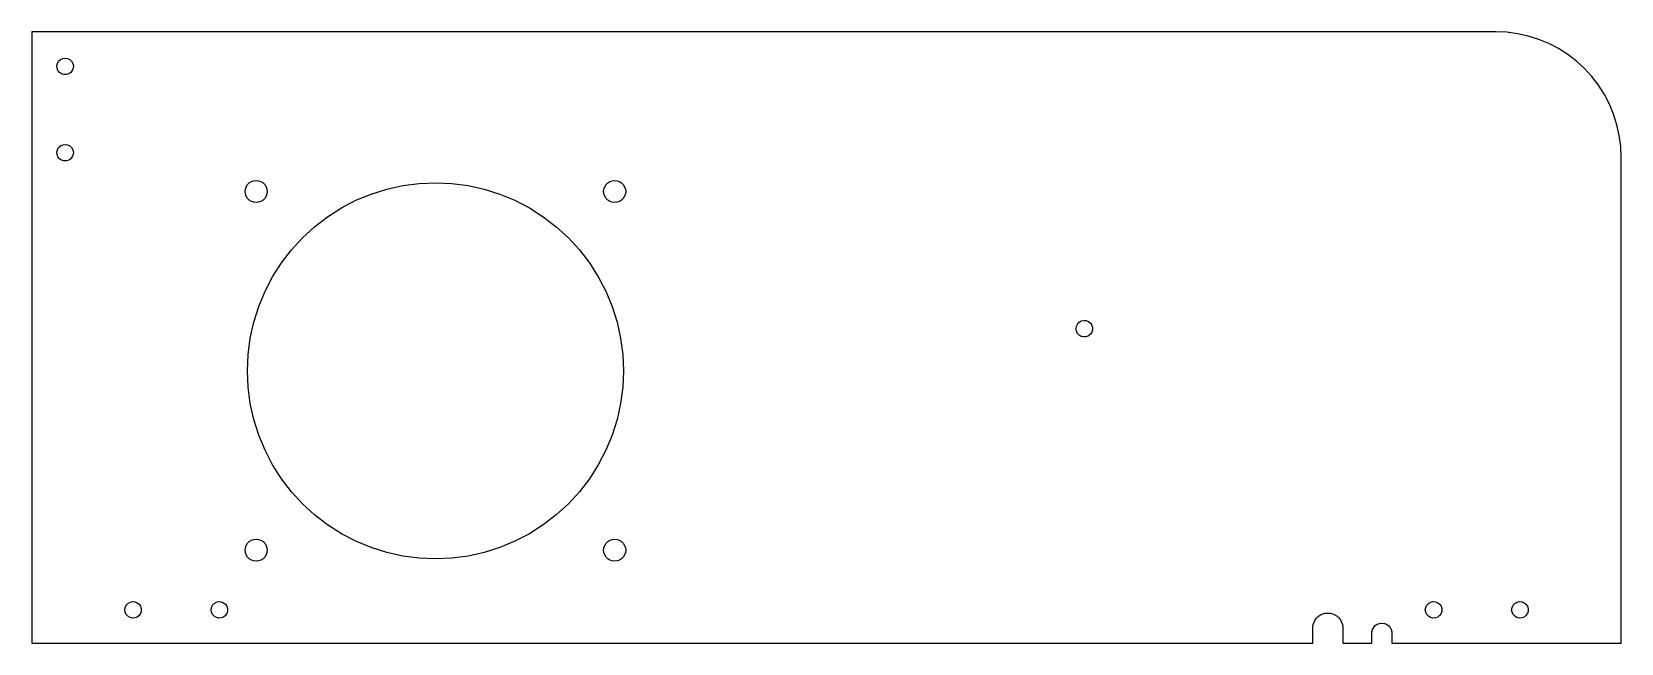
# Model space of a CAD drawing. Header units: metres. Extents: x 0 to 317, y 0 to 122.
import ezdxf

# ---------------------------------------------------------------- set-up
doc = ezdxf.new("R2010")
doc.units = ezdxf.units.M

msp = doc.modelspace()

# ---------------------------------------------------------------- linework, layer by layer
for p, q in [((292, 121.88), (0, 121.88)), ((0, 121.88), (0, 0)), ((294.179, 121.785), (292, 121.88)), ((296.341, 121.5), (294.179, 121.785)), ((298.47, 121.028), (296.341, 121.5)), ((300.551, 120.372), (298.47, 121.028)), ((302.565, 119.538), (300.551, 120.372)), ((304.5, 118.531), (302.565, 119.538)), ((306.339, 117.359), (304.5, 118.531)), ((308.07, 116.031), (306.339, 117.359)), ((5.00461, 115.103), (5.11406, 115.583)), ((5.04137, 114.613), (5.00461, 115.103)), ((5.22106, 114.155), (5.04137, 114.613)), ((5.11406, 115.583), (5.35998, 116.009)), ((5.52771, 113.77), (5.22106, 114.155)), ((5.35998, 116.009), (5.72052, 116.343)), ((5.72052, 116.343), (6.16365, 116.557)), ((6.16365, 116.557), (6.65, 116.63)), ((6.65, 116.63), (7.13635, 116.557)), ((7.13635, 116.557), (7.57948, 116.343)), ((7.57948, 116.343), (7.94002, 116.009)), ((8.07894, 114.155), (7.77228, 113.77)), ((7.94002, 116.009), (8.18594, 115.583)), ((8.25863, 114.613), (8.07894, 114.155)), ((8.18594, 115.583), (8.29539, 115.103)), ((8.29539, 115.103), (8.25863, 114.613)), ((309.678, 114.558), (308.07, 116.031)), ((311.151, 112.95), (309.678, 114.558)), ((5.93409, 113.493), (5.52771, 113.77)), ((6.40408, 113.348), (5.93409, 113.493)), ((6.89592, 113.348), (6.40408, 113.348)), ((7.36591, 113.493), (6.89592, 113.348)), ((7.77228, 113.77), (7.36591, 113.493)), ((312.479, 111.219), (311.151, 112.95)), ((313.651, 109.38), (312.479, 111.219)), ((314.658, 107.445), (313.651, 109.38)), ((315.492, 105.431), (314.658, 107.445)), ((316.148, 103.35), (315.492, 105.431)), ((316.62, 101.221), (316.148, 103.35)), ((5.00461, 97.8833), (5.11406, 98.3628)), ((5.11406, 98.3628), (5.35998, 98.7888)), ((5.35998, 98.7888), (5.72052, 99.1233)), ((5.72052, 99.1233), (6.16365, 99.3367)), ((6.16365, 99.3367), (6.65, 99.41)), ((6.65, 99.41), (7.13635, 99.3367)), ((7.13635, 99.3367), (7.57948, 99.1233)), ((7.57948, 99.1233), (7.94002, 98.7888)), ((7.94002, 98.7888), (8.18594, 98.3628)), ((8.18594, 98.3628), (8.29539, 97.8833)), ((316.905, 99.0589), (316.62, 101.221)), ((317, 96.88), (316.905, 99.0589)), ((5.04137, 97.3928), (5.00461, 97.8833)), ((5.22106, 96.935), (5.04137, 97.3928)), ((5.52771, 96.5505), (5.22106, 96.935)), ((5.93409, 96.2734), (5.52771, 96.5505)), ((6.40408, 96.1284), (5.93409, 96.2734)), ((6.89592, 96.1284), (6.40408, 96.1284)), ((7.36591, 96.2734), (6.89592, 96.1284)), ((7.77228, 96.5505), (7.36591, 96.2734)), ((8.07894, 96.935), (7.77228, 96.5505)), ((8.25863, 97.3928), (8.07894, 96.935)), ((8.29539, 97.8833), (8.25863, 97.3928)), ((317, 0), (317, 96.88)), ((43.3783, 91.77), (43.7955, 92.0321)), ((43.7955, 92.0321), (44.2605, 92.1948)), ((44.2605, 92.1948), (44.75, 92.25)), ((44.75, 92.25), (45.2395, 92.1948)), ((45.2395, 92.1948), (45.7045, 92.0321)), ((45.7045, 92.0321), (46.1217, 91.77)), ((114.878, 91.77), (115.295, 92.0321)), ((115.295, 92.0321), (115.76, 92.1948)), ((115.76, 92.1948), (116.25, 92.25)), ((116.25, 92.25), (116.74, 92.1948)), ((116.74, 92.1948), (117.205, 92.0321)), ((117.205, 92.0321), (117.622, 91.77)), ((42.55, 90.05), (42.6052, 90.5395)), ((42.6052, 89.5605), (42.55, 90.05)), ((42.6052, 90.5395), (42.7679, 91.0045)), ((42.7679, 89.0955), (42.6052, 89.5605)), ((42.7679, 91.0045), (43.03, 91.4217)), ((43.03, 88.6783), (42.7679, 89.0955)), ((43.03, 91.4217), (43.3783, 91.77)), ((46.1217, 91.77), (46.47, 91.4217)), ((46.47, 91.4217), (46.7321, 91.0045)), ((46.7321, 89.0955), (46.47, 88.6783)), ((46.7321, 91.0045), (46.8948, 90.5395)), ((46.8948, 89.5605), (46.7321, 89.0955)), ((46.8948, 90.5395), (46.95, 90.05)), ((46.95, 90.05), (46.8948, 89.5605)), ((64.6518, 88.2865), (67.6742, 89.5385)), ((67.6742, 89.5385), (70.7943, 90.5222)), ((70.7943, 90.5222), (73.9882, 91.2303)), ((73.9882, 91.2303), (77.2317, 91.6573)), ((77.2317, 91.6573), (80.5, 91.8)), ((80.5, 91.8), (83.7683, 91.6573)), ((83.7683, 91.6573), (87.0118, 91.2303)), ((87.0118, 91.2303), (90.2057, 90.5222)), ((90.2057, 90.5222), (93.3258, 89.5385)), ((93.3258, 89.5385), (96.3482, 88.2865)), ((114.05, 90.05), (114.105, 90.5395)), ((114.105, 89.5605), (114.05, 90.05)), ((114.105, 90.5395), (114.268, 91.0045)), ((114.268, 89.0955), (114.105, 89.5605)), ((114.268, 91.0045), (114.53, 91.4217)), ((114.53, 88.6783), (114.268, 89.0955)), ((114.53, 91.4217), (114.878, 91.77)), ((117.622, 91.77), (117.97, 91.4217)), ((117.97, 91.4217), (118.232, 91.0045)), ((118.232, 89.0955), (117.97, 88.6783)), ((118.232, 91.0045), (118.395, 90.5395)), ((118.395, 89.5605), (118.232, 89.0955)), ((118.395, 90.5395), (118.45, 90.05)), ((118.45, 90.05), (118.395, 89.5605)), ((43.3783, 88.33), (43.03, 88.6783)), ((43.7955, 88.0679), (43.3783, 88.33)), ((44.2605, 87.9052), (43.7955, 88.0679)), ((44.75, 87.85), (44.2605, 87.9052)), ((45.2395, 87.9052), (44.75, 87.85)), ((45.7045, 88.0679), (45.2395, 87.9052)), ((46.1217, 88.33), (45.7045, 88.0679)), ((46.47, 88.6783), (46.1217, 88.33)), ((58.9909, 85.0182), (61.75, 86.776)), ((61.75, 86.776), (64.6518, 88.2865)), ((96.3482, 88.2865), (99.25, 86.776)), ((99.25, 86.776), (102.009, 85.0182)), ((114.878, 88.33), (114.53, 88.6783)), ((115.295, 88.0679), (114.878, 88.33)), ((115.76, 87.9052), (115.295, 88.0679)), ((116.25, 87.85), (115.76, 87.9052)), ((116.74, 87.9052), (116.25, 87.85)), ((117.205, 88.0679), (116.74, 87.9052)), ((117.622, 88.33), (117.205, 88.0679)), ((117.97, 88.6783), (117.622, 88.33)), ((53.9835, 80.8165), (56.3955, 83.0267)), ((56.3955, 83.0267), (58.9909, 85.0182)), ((102.009, 85.0182), (104.605, 83.0267)), ((104.605, 83.0267), (107.017, 80.8165)), ((51.7733, 78.4045), (53.9835, 80.8165)), ((107.017, 80.8165), (109.227, 78.4045)), ((49.7818, 75.8091), (51.7733, 78.4045)), ((109.227, 78.4045), (111.218, 75.8091)), ((46.5135, 70.1482), (48.024, 73.05)), ((48.024, 73.05), (49.7818, 75.8091)), ((111.218, 75.8091), (112.976, 73.05)), ((112.976, 73.05), (114.487, 70.1482)), ((45.2615, 67.1258), (46.5135, 70.1482)), ((114.487, 70.1482), (115.738, 67.1258)), ((44.2778, 64.0057), (45.2615, 67.1258)), ((115.738, 67.1258), (116.722, 64.0057)), ((43.5697, 60.8118), (44.2778, 64.0057)), ((116.722, 64.0057), (117.43, 60.8118)), ((208.346, 63.1863), (208.559, 63.6295)), ((208.559, 63.6295), (208.894, 63.99)), ((208.894, 63.99), (209.319, 64.2359)), ((209.319, 64.2359), (209.799, 64.3454)), ((209.799, 64.3454), (210.289, 64.3086)), ((210.289, 64.3086), (210.747, 64.1289)), ((210.747, 64.1289), (211.132, 63.8223)), ((211.132, 63.8223), (211.409, 63.4159)), ((211.409, 63.4159), (211.554, 62.9459)), ((43.1427, 57.5683), (43.5697, 60.8118)), ((117.43, 60.8118), (117.857, 57.5683)), ((208.272, 62.7), (208.346, 63.1863)), ((208.346, 62.2137), (208.272, 62.7)), ((208.559, 61.7705), (208.346, 62.2137)), ((208.894, 61.41), (208.559, 61.7705)), ((209.319, 61.1641), (208.894, 61.41)), ((209.799, 61.0546), (209.319, 61.1641)), ((210.289, 61.0914), (209.799, 61.0546)), ((210.747, 61.2711), (210.289, 61.0914)), ((211.132, 61.5777), (210.747, 61.2711)), ((211.409, 61.9841), (211.132, 61.5777)), ((211.554, 62.4541), (211.409, 61.9841)), ((211.554, 62.9459), (211.554, 62.4541)), ((43, 54.3), (43.1427, 57.5683)), ((117.857, 57.5683), (118, 54.3)), ((43.1427, 51.0317), (43, 54.3)), ((118, 54.3), (117.857, 51.0317)), ((43.5697, 47.7882), (43.1427, 51.0317)), ((117.857, 51.0317), (117.43, 47.7882)), ((44.2778, 44.5943), (43.5697, 47.7882)), ((117.43, 47.7882), (116.722, 44.5943)), ((45.2615, 41.4742), (44.2778, 44.5943)), ((116.722, 44.5943), (115.738, 41.4742)), ((46.5135, 38.4518), (45.2615, 41.4742)), ((115.738, 41.4742), (114.487, 38.4518)), ((48.024, 35.55), (46.5135, 38.4518)), ((114.487, 38.4518), (112.976, 35.55)), ((49.7818, 32.7909), (48.024, 35.55)), ((112.976, 35.55), (111.218, 32.7909)), ((51.7733, 30.1955), (49.7818, 32.7909)), ((111.218, 32.7909), (109.227, 30.1955)), ((53.9835, 27.7835), (51.7733, 30.1955)), ((109.227, 30.1955), (107.017, 27.7835)), ((56.3955, 25.5733), (53.9835, 27.7835)), ((58.9909, 23.5818), (56.3955, 25.5733)), ((104.605, 25.5733), (102.009, 23.5818)), ((107.017, 27.7835), (104.605, 25.5733)), ((61.75, 21.824), (58.9909, 23.5818)), ((102.009, 23.5818), (99.25, 21.824)), ((42.55, 18.55), (42.6052, 19.0395)), ((42.6052, 19.0395), (42.7679, 19.5045)), ((42.7679, 19.5045), (43.03, 19.9217)), ((43.03, 19.9217), (43.3783, 20.27)), ((43.3783, 20.27), (43.7955, 20.5321)), ((43.7955, 20.5321), (44.2605, 20.6948)), ((44.2605, 20.6948), (44.75, 20.75)), ((44.75, 20.75), (45.2395, 20.6948)), ((45.2395, 20.6948), (45.7045, 20.5321)), ((45.7045, 20.5321), (46.1217, 20.27)), ((46.1217, 20.27), (46.47, 19.9217)), ((46.47, 19.9217), (46.7321, 19.5045)), ((46.7321, 19.5045), (46.8948, 19.0395)), ((46.8948, 19.0395), (46.95, 18.55)), ((64.6518, 20.3135), (61.75, 21.824)), ((67.6742, 19.0615), (64.6518, 20.3135)), ((70.7943, 18.0778), (67.6742, 19.0615)), ((93.3258, 19.0615), (90.2057, 18.0778)), ((96.3482, 20.3135), (93.3258, 19.0615)), ((99.25, 21.824), (96.3482, 20.3135)), ((114.05, 18.55), (114.105, 19.0395)), ((114.105, 19.0395), (114.268, 19.5045)), ((114.268, 19.5045), (114.53, 19.9217)), ((114.53, 19.9217), (114.878, 20.27)), ((114.878, 20.27), (115.295, 20.5321)), ((115.295, 20.5321), (115.76, 20.6948)), ((115.76, 20.6948), (116.25, 20.75)), ((116.25, 20.75), (116.74, 20.6948)), ((116.74, 20.6948), (117.205, 20.5321)), ((117.205, 20.5321), (117.622, 20.27)), ((117.622, 20.27), (117.97, 19.9217)), ((117.97, 19.9217), (118.232, 19.5045)), ((118.232, 19.5045), (118.395, 19.0395)), ((118.395, 19.0395), (118.45, 18.55)), ((42.6052, 18.0605), (42.55, 18.55)), ((42.7679, 17.5955), (42.6052, 18.0605)), ((43.03, 17.1783), (42.7679, 17.5955)), ((43.3783, 16.83), (43.03, 17.1783)), ((43.7955, 16.5679), (43.3783, 16.83)), ((44.2605, 16.4052), (43.7955, 16.5679)), ((44.75, 16.35), (44.2605, 16.4052)), ((45.2395, 16.4052), (44.75, 16.35)), ((45.7045, 16.5679), (45.2395, 16.4052)), ((46.1217, 16.83), (45.7045, 16.5679)), ((46.47, 17.1783), (46.1217, 16.83)), ((46.7321, 17.5955), (46.47, 17.1783)), ((46.8948, 18.0605), (46.7321, 17.5955)), ((46.95, 18.55), (46.8948, 18.0605)), ((73.9882, 17.3697), (70.7943, 18.0778)), ((77.2317, 16.9427), (73.9882, 17.3697)), ((80.5, 16.8), (77.2317, 16.9427)), ((83.7683, 16.9427), (80.5, 16.8)), ((87.0118, 17.3697), (83.7683, 16.9427)), ((90.2057, 18.0778), (87.0118, 17.3697)), ((114.105, 18.0605), (114.05, 18.55)), ((114.268, 17.5955), (114.105, 18.0605)), ((114.53, 17.1783), (114.268, 17.5955)), ((114.878, 16.83), (114.53, 17.1783)), ((115.295, 16.5679), (114.878, 16.83)), ((115.76, 16.4052), (115.295, 16.5679)), ((116.25, 16.35), (115.76, 16.4052)), ((116.74, 16.4052), (116.25, 16.35)), ((117.205, 16.5679), (116.74, 16.4052)), ((117.622, 16.83), (117.205, 16.5679)), ((117.97, 17.1783), (117.622, 16.83)), ((118.232, 17.5955), (117.97, 17.1783)), ((118.395, 18.0605), (118.232, 17.5955)), ((118.45, 18.55), (118.395, 18.0605)), ((18.55, 6.65), (18.6233, 7.13635)), ((18.6233, 6.16365), (18.55, 6.65)), ((18.6233, 7.13635), (18.8367, 7.57948)), ((18.8367, 7.57948), (19.1712, 7.94002)), ((19.1712, 7.94002), (19.5972, 8.18594)), ((19.5972, 8.18594), (20.0767, 8.29539)), ((20.0767, 8.29539), (20.5672, 8.25863)), ((20.5672, 8.25863), (21.025, 8.07894)), ((21.025, 8.07894), (21.4095, 7.77228)), ((21.4095, 7.77228), (21.6866, 7.36591)), ((21.6866, 7.36591), (21.8316, 6.89592)), ((21.8316, 6.40408), (21.6866, 5.93409)), ((21.8316, 6.89592), (21.8316, 6.40408)), ((35.77, 6.65), (35.8433, 7.13635)), ((35.8433, 6.16365), (35.77, 6.65)), ((35.8433, 7.13635), (36.0567, 7.57948)), ((36.0567, 7.57948), (36.3912, 7.94002)), ((36.3912, 7.94002), (36.8172, 8.18594)), ((36.8172, 8.18594), (37.2967, 8.29539)), ((37.2967, 8.29539), (37.7872, 8.25863)), ((37.7872, 8.25863), (38.245, 8.07894)), ((38.245, 8.07894), (38.6295, 7.77228)), ((38.6295, 7.77228), (38.9066, 7.36591)), ((38.9066, 7.36591), (39.0516, 6.89592)), ((39.0516, 6.40408), (38.9066, 5.93409)), ((39.0516, 6.89592), (39.0516, 6.40408)), ((277.93, 6.65), (278.003, 7.13635)), ((278.003, 6.16365), (277.93, 6.65)), ((278.003, 7.13635), (278.217, 7.57948)), ((278.217, 7.57948), (278.551, 7.94002)), ((278.551, 7.94002), (278.977, 8.18594)), ((278.977, 8.18594), (279.457, 8.29539)), ((279.457, 8.29539), (279.947, 8.25863)), ((279.947, 8.25863), (280.405, 8.07894)), ((280.405, 8.07894), (280.79, 7.77228)), ((280.79, 7.77228), (281.067, 7.36591)), ((281.067, 7.36591), (281.212, 6.89592)), ((281.212, 6.40408), (281.067, 5.93409)), ((281.212, 6.89592), (281.212, 6.40408)), ((295.15, 6.65), (295.223, 7.13635)), ((295.223, 6.16365), (295.15, 6.65)), ((295.223, 7.13635), (295.437, 7.57948)), ((295.437, 7.57948), (295.771, 7.94002)), ((295.771, 7.94002), (296.197, 8.18594)), ((296.197, 8.18594), (296.677, 8.29539)), ((296.677, 8.29539), (297.167, 8.25863)), ((297.167, 8.25863), (297.625, 8.07894)), ((297.625, 8.07894), (298.01, 7.77228)), ((298.01, 7.77228), (298.287, 7.36591)), ((298.287, 7.36591), (298.432, 6.89592)), ((298.432, 6.40408), (298.287, 5.93409)), ((298.432, 6.89592), (298.432, 6.40408)), ((18.8367, 5.72052), (18.6233, 6.16365)), ((19.1712, 5.35998), (18.8367, 5.72052)), ((19.5972, 5.11406), (19.1712, 5.35998)), ((20.0767, 5.00461), (19.5972, 5.11406)), ((20.5672, 5.04137), (20.0767, 5.00461)), ((21.025, 5.22106), (20.5672, 5.04137)), ((21.4095, 5.52771), (21.025, 5.22106)), ((21.6866, 5.93409), (21.4095, 5.52771)), ((36.0567, 5.72052), (35.8433, 6.16365)), ((36.3912, 5.35998), (36.0567, 5.72052)), ((36.8172, 5.11406), (36.3912, 5.35998)), ((37.2967, 5.00461), (36.8172, 5.11406)), ((37.7872, 5.04137), (37.2967, 5.00461)), ((38.245, 5.22106), (37.7872, 5.04137)), ((38.6295, 5.52771), (38.245, 5.22106)), ((38.9066, 5.93409), (38.6295, 5.52771)), ((255.49, 3.24774), (255.572, 3.73646)), ((255.49, 0), (255.49, 3.24774)), ((255.572, 3.73646), (255.733, 4.20509)), ((255.733, 4.20509), (255.969, 4.64084)), ((255.969, 4.64084), (256.273, 5.03184)), ((256.273, 5.03184), (256.637, 5.36742)), ((256.637, 5.36742), (257.052, 5.63842)), ((257.052, 5.63842), (257.506, 5.83745)), ((257.506, 5.83745), (257.986, 5.95908)), ((257.986, 5.95908), (258.48, 6)), ((258.48, 6), (258.974, 5.95908)), ((258.974, 5.95908), (259.454, 5.83745)), ((259.454, 5.83745), (259.908, 5.63842)), ((259.908, 5.63842), (260.323, 5.36742)), ((260.323, 5.36742), (260.687, 5.03184)), ((260.687, 5.03184), (260.992, 4.64084)), ((260.992, 4.64084), (261.227, 4.20509)), ((261.227, 4.20509), (261.388, 3.73646)), ((261.388, 3.73646), (261.47, 3.24774)), ((261.47, 3.24774), (261.47, 0)), ((267.634, 3.13613), (267.954, 3.49702)), ((267.954, 3.49702), (268.351, 3.77091)), ((268.351, 3.77091), (268.801, 3.94188)), ((268.801, 3.94188), (269.28, 4)), ((269.28, 4), (269.759, 3.94188)), ((269.759, 3.94188), (270.209, 3.77091)), ((270.209, 3.77091), (270.606, 3.49702)), ((270.606, 3.49702), (270.926, 3.13613)), ((278.217, 5.72052), (278.003, 6.16365)), ((278.551, 5.35998), (278.217, 5.72052)), ((278.977, 5.11406), (278.551, 5.35998)), ((279.457, 5.00461), (278.977, 5.11406)), ((279.947, 5.04137), (279.457, 5.00461)), ((280.405, 5.22106), (279.947, 5.04137)), ((280.79, 5.52771), (280.405, 5.22106)), ((281.067, 5.93409), (280.79, 5.52771)), ((295.437, 5.72052), (295.223, 6.16365)), ((295.771, 5.35998), (295.437, 5.72052)), ((296.197, 5.11406), (295.771, 5.35998)), ((296.677, 5.00461), (296.197, 5.11406)), ((297.167, 5.04137), (296.677, 5.00461)), ((297.625, 5.22106), (297.167, 5.04137)), ((298.01, 5.52771), (297.625, 5.22106)), ((298.287, 5.93409), (298.01, 5.52771)), ((267.295, 2.24107), (267.41, 2.70921)), ((267.295, 0), (267.295, 2.24107)), ((267.41, 2.70921), (267.634, 3.13613)), ((270.926, 3.13613), (271.15, 2.70921)), ((271.15, 2.70921), (271.265, 2.24107)), ((271.265, 2.24107), (271.265, 0)), ((0, 0), (255.49, 0)), ((261.47, 0), (267.295, 0)), ((271.265, 0), (317, 0))]:
    msp.add_line(p, q)

doc.saveas('drawing.dxf')
